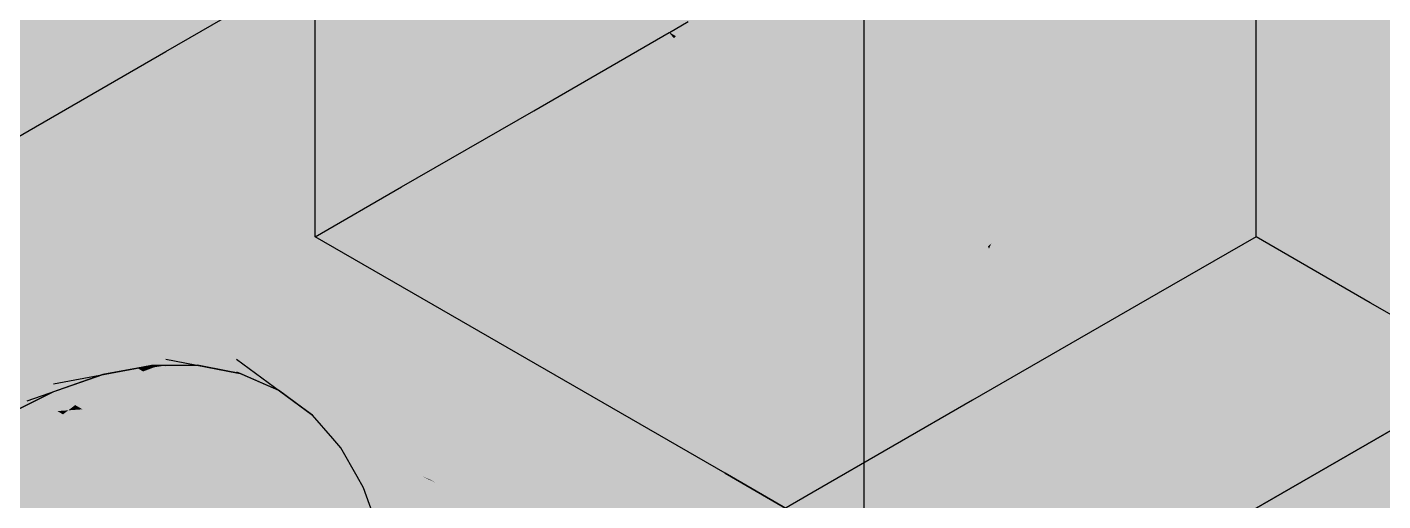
# Model space of a CAD drawing. Extents: x 0 to 297, y 0 to 210.
# Drawn here: x 212.49 to 224.72, y 163.73 to 168.01 of the extents above; entities that cross this region are included whole.
import ezdxf

# ---------------------------------------------------------------- set-up
doc = ezdxf.new("R2010")
doc.units = 0
doc.layers.add('SOMBRA', color=8, linetype='CONTINUOUS')
doc.layers.add('VISIBLE', color=7, linetype='CONTINUOUS')

msp = doc.modelspace()

# ---------------------------------------------------------------- linework, layer by layer
at = {"layer": 'SOMBRA', "color": 253}
for points in [[(212.0376, 167.8522), (213.4002, 171.3179), (213.4002, 169.9706)], [(212.0376, 167.8522), (213.1744, 171.1704), (213.4002, 171.3179)], [(212.0376, 169.4038), (213.1744, 171.1704), (212.0376, 167.8522)], [(213.4002, 168.6179), (212.0376, 166.829), (213.4002, 169.9706)], [(212.0376, 167.8522), (213.4002, 169.9706), (212.0376, 166.829)], [(222.6878, 169.218), (223.5711, 169.7948), (223.5711, 167.3331)], [(224.6016, 166.7381), (223.5711, 167.3331), (223.5711, 169.7948)], [(224.6016, 166.7381), (223.5711, 169.7948), (224.6016, 169.1999)], [(213.4002, 167.5256), (214.66, 169.5287), (214.66, 168.275)], [(213.4002, 168.6179), (214.66, 169.5287), (213.4002, 167.5256)], [(218.7835, 166.7144), (216.2283, 168.1896), (216.2283, 169.546)], [(218.7835, 166.7144), (216.2283, 169.546), (218.7835, 168.0707)], [(221.0156, 168.126), (222.6878, 169.218), (222.6878, 166.89)], [(222.6878, 169.218), (223.5711, 167.3331), (222.6878, 166.89)], [(225.5809, 166.1727), (224.6016, 166.7381), (224.6016, 169.1999)], [(225.5809, 166.1727), (224.6016, 169.1999), (225.5809, 168.6344)], [(214.66, 168.275), (215.0858, 168.8492), (215.0858, 167.6345)], [(216.2283, 166.9748), (215.0858, 167.6345), (215.0858, 168.8492)], [(216.2283, 166.9748), (215.0858, 168.8492), (216.2283, 168.1896)], [(218.7835, 168.0707), (220.0355, 168.9526), (220.0355, 167.3479)], [(212.0376, 166.037), (213.4002, 168.6179), (213.4002, 167.5256)], [(213.4002, 168.6179), (212.0376, 166.037), (212.0376, 166.829)], [(218.4515, 168.0577), (219.5768, 168.7073), (219.5768, 167.1864)], [(219.5768, 168.7073), (221.0156, 168.126), (219.5768, 167.1864)], [(213.4002, 166.5756), (214.66, 168.275), (214.66, 167.1462)], [(213.4002, 167.5256), (214.66, 168.275), (213.4002, 166.5756)], [(214.66, 168.275), (215.0858, 167.6345), (214.66, 167.1462)], [(218.7835, 165.4996), (216.2283, 166.9748), (216.2283, 168.1896)], [(218.7835, 165.4996), (216.2283, 168.1896), (218.7835, 166.7144)], [(219.5768, 167.1864), (221.0156, 168.126), (221.0156, 166.0511)], [(221.0156, 168.126), (222.6878, 166.89), (221.0156, 166.0511)], [(218.4515, 168.0577), (218.4515, 166.4516), (218.2784, 166.3385)], [(218.4515, 168.0577), (218.2784, 166.3385), (218.2784, 167.957)], [(218.4515, 168.0577), (218.2784, 167.957), (218.2816, 167.9596)], [(218.4515, 168.0577), (219.5768, 167.1864), (218.4515, 166.4516)], [(218.7835, 166.7144), (218.7835, 168.0707), (220.0355, 167.3479)], [(218.2784, 167.957), (217.0572, 167.2526), (218.2784, 167.9577)], [(218.2784, 166.3385), (217.0572, 166.9714), (218.2784, 167.957)], [(218.2784, 167.957), (217.0572, 166.9714), (217.0572, 167.2526)], [(218.2784, 167.957), (218.2784, 167.9577), (218.2816, 167.9596)], [(214.66, 167.1462), (215.0858, 167.6345), (215.0858, 166.4942)], [(216.2283, 165.8346), (215.0858, 166.4942), (215.0858, 167.6345)], [(216.2283, 165.8346), (215.0858, 167.6345), (216.2283, 166.9748)], [(212.0376, 165.359), (213.4002, 167.5256), (213.4002, 166.5756)], [(212.0376, 166.037), (213.4002, 167.5256), (212.0376, 165.359)], [(217.0572, 166.9714), (215.8651, 166.5644), (217.0572, 167.2526)], [(218.7835, 166.7144), (220.0355, 167.3479), (220.0355, 165.9915)], [(222.6878, 166.89), (223.5711, 167.3331), (223.5711, 166.1145)], [(224.6016, 165.7941), (223.5711, 166.1145), (223.5711, 167.3331)], [(224.6016, 165.7941), (223.5711, 167.3331), (224.6016, 166.7381)], [(213.4002, 165.7015), (214.66, 167.1462), (214.66, 166.0815)], [(213.4002, 166.5756), (214.66, 167.1462), (213.4002, 165.7015)], [(214.66, 167.1462), (215.0858, 166.4942), (214.66, 166.0815)], [(218.4515, 166.4516), (219.5768, 167.1864), (219.5768, 165.3293)], [(219.5768, 167.1864), (221.0156, 166.0511), (219.5768, 165.3293)], [(217.0572, 165.541), (215.8651, 166.0093), (217.0572, 166.9714)], [(217.0572, 166.9714), (215.8651, 166.0093), (215.8651, 166.5644)], [(218.7835, 164.3593), (216.2283, 165.8346), (216.2283, 166.9748)], [(218.7835, 164.3593), (216.2283, 166.9748), (218.7835, 165.4996)], [(218.2784, 166.3385), (217.0572, 165.541), (217.0572, 166.9714)], [(221.0156, 166.0511), (222.6878, 166.89), (222.6878, 165.7375)], [(222.6878, 166.89), (223.5711, 166.1145), (222.6878, 165.7375)], [(218.7835, 165.4996), (218.7835, 166.7144), (220.0355, 165.9915)], [(225.5809, 165.4896), (224.6016, 165.7941), (224.6016, 166.7381)], [(225.5809, 165.4896), (224.6016, 166.7381), (225.5809, 166.1727)], [(212.0376, 164.7375), (213.4002, 166.5756), (213.4002, 165.7015)], [(212.0376, 165.359), (213.4002, 166.5756), (212.0376, 164.7375)], [(215.8651, 166.0093), (215.0858, 166.1145), (215.8651, 166.5644)], [(228.5208, 166.5227), (228.5208, 164.6619), (224.2716, 161.887)], [(228.5208, 166.5227), (224.2716, 161.887), (227.1066, 165.7062)], [(214.66, 166.0815), (215.0858, 166.4942), (215.0858, 165.3804)], [(216.2283, 165.4548), (215.0858, 166.1145), (215.0858, 166.4942)], [(216.2283, 165.4548), (215.0858, 166.4942), (216.2283, 165.8346)], [(218.2784, 166.3385), (218.4515, 166.4516), (218.4515, 164.7648)], [(218.4515, 166.4516), (219.5768, 165.3293), (218.4515, 164.7648)], [(217.0572, 165.541), (218.2784, 166.3385), (218.2784, 164.6779)], [(218.2784, 166.3385), (218.4515, 164.7648), (218.2784, 164.6779)], [(213.4002, 164.8604), (214.66, 166.0815), (214.66, 165.0368)], [(213.4002, 165.7015), (214.66, 166.0815), (213.4002, 164.8604)], [(214.66, 166.0815), (215.0858, 165.3804), (214.66, 165.0368)], [(215.8651, 166.0093), (215.0858, 165.3804), (215.0858, 166.1145)], [(219.5768, 165.3293), (221.0156, 166.0511), (221.0156, 165.0239)], [(221.0156, 166.0511), (222.6878, 165.7375), (221.0156, 165.0239)], [(222.6878, 165.7375), (223.5711, 166.1145), (222.6878, 165.6045)], [(224.6016, 165.5195), (223.5711, 166.1145), (224.6016, 165.7941)], [(215.8651, 164.7625), (215.0858, 165.3804), (215.8651, 166.0093)], [(217.0572, 165.541), (215.8651, 164.7625), (215.8651, 166.0093)], [(218.7835, 165.4996), (220.0355, 165.9915), (220.0355, 164.7767)], [(218.7835, 163.9796), (216.2283, 165.4548), (216.2283, 165.8346)], [(218.7835, 163.9796), (216.2283, 165.8346), (218.7835, 164.3593)], [(225.5809, 164.9541), (224.6016, 165.5195), (224.6016, 165.7941)], [(225.5809, 164.9541), (224.6016, 165.7941), (225.5809, 165.4896)], [(212.0376, 164.1388), (213.4002, 165.7015), (213.4002, 164.8604)], [(212.0376, 164.7375), (213.4002, 165.7015), (212.0376, 164.1388)], [(227.1066, 165.7062), (224.2716, 161.887), (212.9645, 154.5031)], [(227.1066, 165.7062), (212.9645, 154.5031), (212.9645, 157.5412)], [(221.0156, 165.0239), (222.6878, 165.7375), (222.6878, 165.6045)], [(215.8651, 164.7625), (217.0572, 165.541), (217.0572, 164.0653)], [(217.0572, 165.541), (218.2784, 164.6779), (217.0572, 164.0653)], [(221.0156, 165.0239), (222.6878, 165.6045), (221.0156, 164.639)], [(218.7835, 164.3593), (218.7835, 165.4996), (220.0355, 164.7767)], [(214.66, 165.0368), (215.0858, 165.3804), (215.0858, 164.2536)], [(215.8651, 164.7625), (215.0858, 164.2536), (215.0858, 165.3804)], [(218.4515, 164.7648), (219.5768, 165.3293), (219.5768, 164.4099)], [(219.5768, 165.3293), (221.0156, 165.0239), (219.5768, 164.4099)], [(213.4002, 164.0201), (214.66, 165.0368), (214.66, 163.9756)], [(213.4002, 164.8604), (214.66, 165.0368), (213.4002, 164.0201)], [(214.66, 165.0368), (215.0858, 164.2536), (214.66, 163.9756)], [(219.5768, 164.4099), (221.0156, 165.0239), (221.0156, 164.639)], [(212.0376, 163.5395), (213.4002, 164.8604), (213.4002, 164.0201)], [(212.0376, 164.1388), (213.4002, 164.8604), (212.0376, 163.5395)], [(215.8651, 164.7625), (215.8651, 163.4672), (215.0858, 163.0763)], [(215.8651, 164.7625), (215.0858, 163.0763), (215.0858, 164.2536)], [(215.8651, 164.7625), (217.0572, 164.0653), (215.8651, 163.4672)], [(218.2784, 164.6779), (218.4515, 164.7648), (218.4515, 163.9298)], [(218.4515, 164.7648), (219.5768, 164.4099), (218.4515, 163.9298)], [(218.7835, 164.3593), (220.0355, 164.7767), (220.0355, 163.6365)], [(217.0572, 164.0653), (218.2784, 164.6779), (218.2784, 163.8559)], [(218.2784, 164.6779), (218.4515, 163.9298), (218.2784, 163.8559)], [(219.5768, 164.4099), (221.0156, 164.639), (219.5768, 163.8084)], [(228.5208, 164.6619), (224.1948, 155.8601), (224.0407, 155.7712)], [(228.5208, 164.6619), (224.0407, 155.7712), (227.6506, 164.0936)], [(228.5208, 164.6619), (228.5208, 164.0537), (224.1948, 155.8601)], [(218.4515, 163.9298), (219.5768, 164.4099), (219.5768, 163.8084)], [(218.7835, 163.9796), (218.7835, 164.3593), (220.0355, 163.6365)], [(214.66, 163.9756), (215.0858, 164.2536), (215.0858, 163.0763)], [(224.0407, 155.7712), (226.6094, 163.4137), (227.6506, 164.0936)], [(212.0376, 162.9204), (213.4002, 164.0201), (213.4002, 163.1529)], [(212.0376, 163.5395), (213.4002, 164.0201), (212.0376, 162.9204)], [(213.4002, 164.0201), (214.66, 163.9756), (213.4002, 163.1529)], [(213.4002, 163.1529), (214.66, 163.9756), (214.66, 162.8627)], [(214.66, 163.9756), (215.0858, 163.0763), (214.66, 162.8627)], [(215.8651, 163.4672), (217.0572, 164.0653), (217.0572, 163.3347)], [(217.0572, 164.0653), (218.2784, 163.8559), (217.0572, 163.3347)], [(218.7835, 163.9796), (220.0355, 163.6365), (220.0355, 163.2567)], [(228.5208, 164.0537), (224.4807, 156.0252), (224.1948, 155.8601)], [(228.5208, 164.0537), (228.5208, 162.4489), (224.4807, 156.0252)], [(215.5238, 163.8471), (216.7141, 162.9397), (215.6299, 163.5472)], [(215.5238, 163.8471), (216.5302, 163.2661), (216.7141, 162.9397)], [(217.0572, 163.3347), (218.2784, 163.8559), (218.2784, 163.0587)], [(218.2784, 163.8559), (218.4515, 163.9298), (218.4515, 163.1587)], [(218.2784, 163.8559), (218.4515, 163.1587), (218.2784, 163.0587)], [(218.4515, 163.9298), (219.5768, 163.8084), (218.4515, 163.1587)]]:
    msp.add_solid(points, dxfattribs=at)
at = {"layer": 'SOMBRA', "color": 254}
for points in [[(221.7857, 167.3027), (222.6878, 170.5035), (221.0156, 169.538)], [(221.7857, 167.3027), (222.8096, 169.4307), (222.6878, 170.5035)], [(224.5661, 164.8314), (225.5809, 169.853), (224.4239, 168.8533)], [(224.5661, 164.8314), (226.1775, 169.5086), (225.5809, 169.853)], [(221.7857, 167.3027), (221.0156, 169.538), (219.5768, 168.7073)], [(225.5147, 165.4559), (226.1775, 169.5086), (224.5661, 164.8314)], [(223.0135, 167.6346), (222.8096, 169.4307), (221.7857, 167.3027)], [(224.4239, 168.8533), (222.8096, 169.4307), (223.0135, 167.6346)], [(224.4239, 168.8533), (223.0135, 167.6346), (223.3059, 165.0588)], [(224.4239, 168.8533), (223.3059, 165.0588), (223.9508, 164.6864)], [(224.5661, 164.8314), (224.4239, 168.8533), (223.9508, 164.6864)], [(219.5768, 168.7073), (218.4515, 168.0577), (218.3393, 167.9263)], [(219.5768, 168.7073), (218.3393, 167.9263), (220.908, 166.4432)], [(221.7857, 167.3027), (219.5768, 168.7073), (220.908, 166.4432)], [(210.3506, 166.7385), (214.1558, 168.1459), (211.4658, 168.0441)], [(210.3506, 166.7385), (213.741, 167.7875), (214.1558, 168.1459)], [(213.741, 167.7875), (214.3762, 168.1542), (214.1558, 168.1459)], [(218.4515, 168.0577), (218.2816, 167.9596), (218.3393, 167.9263)], [(218.3223, 167.9063), (218.2784, 167.9577), (217.0572, 167.2526)], [(218.3223, 167.9063), (217.0572, 167.2526), (217.4638, 166.9013)], [(220.4479, 165.4178), (218.3223, 167.9063), (217.4638, 166.9013)], [(218.3393, 167.9263), (218.2816, 167.9596), (218.2784, 167.9577)], [(218.3393, 167.9263), (218.2784, 167.9577), (218.3223, 167.9063)], [(221.1528, 166.0268), (218.3393, 167.9263), (218.3223, 167.9063)], [(221.1528, 166.0268), (218.3223, 167.9063), (220.4479, 165.4178)], [(221.1528, 166.0268), (220.908, 166.4432), (218.3393, 167.9263)], [(210.3506, 166.7385), (212.3147, 166.9641), (213.741, 167.7875)], [(223.0135, 167.6346), (221.7857, 167.3027), (221.9793, 166.741)], [(223.0135, 167.6346), (221.9793, 166.741), (222.3733, 165.5972)], [(223.0135, 167.6346), (222.3733, 165.5972), (223.3059, 165.0588)], [(217.4638, 166.9013), (217.0572, 167.2526), (215.8651, 166.5644)], [(221.7857, 167.3027), (220.908, 166.4432), (221.2713, 166.2335)], [(221.9793, 166.741), (221.7857, 167.3027), (221.2713, 166.2335)], [(217.4638, 166.9013), (215.8651, 166.5644), (216.7042, 166.012)], [(219.8143, 164.8703), (217.4638, 166.9013), (216.7042, 166.012)], [(220.4479, 165.4178), (217.4638, 166.9013), (219.8143, 164.8703)], [(221.9793, 166.741), (221.2713, 166.2335), (221.3436, 166.1917)], [(221.9793, 166.741), (221.3436, 166.1917), (222.3733, 165.5972)], [(216.7042, 166.012), (215.8651, 166.5644), (215.0858, 166.1145)], [(233.4706, 163.665), (228.5208, 166.5227), (217.1527, 159.9593)], [(220.908, 166.4432), (221.1855, 166.0551), (221.2713, 166.2335)], [(220.908, 166.4432), (221.1528, 166.0268), (221.1855, 166.0551)], [(221.3436, 166.1917), (221.2713, 166.2335), (221.1855, 166.0551)], [(222.612, 163.5449), (221.3436, 166.1917), (221.1855, 166.0551)], [(222.612, 163.5449), (222.3733, 165.5972), (221.3436, 166.1917)], [(216.7042, 166.012), (215.0858, 166.1145), (216.2283, 165.4548)], [(221.1528, 166.0268), (221.1633, 166.009), (221.1855, 166.0551)], [(222.612, 163.5449), (221.1855, 166.0551), (221.1633, 166.009)], [(219.2193, 164.3562), (216.7042, 166.012), (216.2283, 165.4548)], [(219.8143, 164.8703), (216.7042, 166.012), (219.2193, 164.3562)], [(221.1528, 166.0268), (220.4479, 165.4178), (220.7236, 165.095)], [(221.1528, 166.0268), (220.7236, 165.095), (221.1633, 166.009)], [(222.2507, 163.3071), (221.1633, 166.009), (220.7236, 165.095)], [(222.2507, 163.3071), (222.612, 163.5449), (221.1633, 166.009)], [(222.9938, 163.7963), (223.3059, 165.0588), (222.3733, 165.5972)], [(222.612, 163.5449), (222.9938, 163.7963), (222.3733, 165.5972)], [(219.2193, 164.3562), (216.2283, 165.4548), (218.7835, 163.9796)], [(220.4479, 165.4178), (219.8143, 164.8703), (220.3802, 164.3813)], [(220.4479, 165.4178), (220.3802, 164.3813), (220.7236, 165.095)], [(225.5147, 165.4559), (224.5661, 164.8314), (224.4224, 164.4142)], [(225.5147, 165.4559), (224.4224, 164.4142), (224.7806, 164.2074)], [(221.8947, 163.0727), (220.7236, 165.095), (220.3802, 164.3813)], [(221.8947, 163.0727), (222.2507, 163.3071), (220.7236, 165.095)], [(222.9938, 163.7963), (223.4175, 164.0752), (223.3059, 165.0588)], [(223.4175, 164.0752), (223.9508, 164.6864), (223.3059, 165.0588)], [(213.1724, 164.8707), (213.5352, 164.8989), (213.4852, 164.9287)], [(213.6363, 164.9368), (213.6103, 164.9519), (213.4852, 164.9287)], [(213.6363, 164.9368), (213.4852, 164.9287), (213.5352, 164.8989)], [(214.4761, 164.452), (213.6363, 164.9368), (213.5352, 164.8989)], [(213.741, 164.9529), (213.6103, 164.9519), (213.6363, 164.9368)], [(213.741, 164.9529), (213.6363, 164.9368), (214.4761, 164.452)], [(213.741, 164.9529), (214.9336, 164.3484), (213.9066, 164.9542)], [(213.741, 164.9529), (214.4761, 164.452), (214.9336, 164.3484)], [(215.168, 164.2953), (214.0251, 164.9551), (213.9066, 164.9542)], [(215.168, 164.2953), (213.9066, 164.9542), (214.9336, 164.3484)], [(214.0251, 164.9551), (215.5838, 164.1507), (214.2998, 164.9018)], [(214.0251, 164.9551), (215.168, 164.2953), (215.5838, 164.1507)], [(212.7188, 164.713), (213.1791, 164.744), (213.0428, 164.8256)], [(213.2855, 164.8054), (213.1724, 164.8707), (213.0428, 164.8256)], [(213.2855, 164.8054), (213.0428, 164.8256), (213.1791, 164.744)], [(213.1724, 164.8707), (213.2855, 164.8054), (213.5352, 164.8989)], [(213.7455, 164.5398), (213.2855, 164.8054), (213.1791, 164.744)], [(213.2855, 164.8054), (214.2389, 164.4805), (213.5352, 164.8989)], [(213.2855, 164.8054), (213.7455, 164.5398), (214.2389, 164.4805)], [(214.4761, 164.452), (213.5352, 164.8989), (214.2389, 164.4805)], [(215.8095, 164.0723), (214.3762, 164.887), (214.2998, 164.9018)], [(215.8095, 164.0723), (214.2998, 164.9018), (215.5838, 164.1507)], [(214.439, 164.8635), (214.4097, 164.8805), (214.3762, 164.887)], [(215.8095, 164.0723), (214.439, 164.8635), (214.3762, 164.887)], [(214.4097, 164.8805), (214.8972, 164.6337), (214.658, 164.7724)], [(214.4097, 164.8805), (214.439, 164.8635), (214.8972, 164.6337)], [(214.439, 164.8635), (216.1254, 163.9214), (214.8972, 164.6337)], [(214.439, 164.8635), (216.0559, 163.951), (216.1254, 163.9214)], [(214.439, 164.8635), (215.8095, 164.0723), (216.0559, 163.951)], [(219.8143, 164.8703), (219.2193, 164.3562), (220.0917, 163.7818)], [(219.8143, 164.8703), (220.0917, 163.7818), (220.3802, 164.3813)], [(224.5661, 164.8314), (223.9508, 164.6864), (224.1613, 164.5649)], [(224.5661, 164.8314), (224.1613, 164.5649), (224.4224, 164.4142)], [(212.8605, 164.5481), (212.7188, 164.713), (212.587, 164.6468)], [(212.7188, 164.713), (212.9222, 164.5956), (213.1791, 164.744)], [(212.8605, 164.5481), (212.9222, 164.5956), (212.7188, 164.713)], [(212.9222, 164.5956), (213.511, 164.5451), (213.1791, 164.744)], [(213.7455, 164.5398), (213.1791, 164.744), (213.511, 164.5451)], [(215.0917, 164.5361), (214.7574, 164.7291), (214.658, 164.7724)], [(215.0917, 164.5361), (214.658, 164.7724), (214.8972, 164.6337)], [(214.7574, 164.7291), (215.4855, 164.2747), (214.9752, 164.5681)], [(214.7574, 164.7291), (215.0917, 164.5361), (215.4855, 164.2747)], [(223.4175, 164.0752), (223.9189, 164.4053), (223.9508, 164.6864)], [(223.9189, 164.4053), (224.1613, 164.5649), (223.9508, 164.6864)], [(212.3147, 164.5102), (212.762, 164.5413), (212.587, 164.6468)], [(212.8605, 164.5481), (212.587, 164.6468), (212.762, 164.5413)], [(212.8605, 164.5481), (212.9889, 164.5571), (212.9222, 164.5956)], [(212.9222, 164.5956), (212.9889, 164.5571), (213.511, 164.5451)], [(216.2427, 163.8715), (215.0917, 164.5361), (214.8972, 164.6337)], [(216.2427, 163.8715), (214.8972, 164.6337), (216.1254, 163.9214)], [(215.664, 164.1563), (215.0623, 164.5037), (214.9752, 164.5681)], [(215.664, 164.1563), (214.9752, 164.5681), (215.4855, 164.2747)], [(223.9189, 164.4053), (224.4224, 164.4142), (224.1613, 164.5649)], [(212.5525, 164.3111), (212.2574, 164.4815), (212.1255, 164.3954)], [(212.3147, 164.5102), (212.2574, 164.4815), (212.5525, 164.3111)], [(212.3147, 164.5102), (212.8122, 164.511), (212.762, 164.5413)], [(212.3147, 164.5102), (212.5525, 164.3111), (212.8122, 164.511)], [(212.5525, 164.3111), (214.1791, 163.6866), (212.8122, 164.511)], [(212.8605, 164.5481), (212.762, 164.5413), (212.8122, 164.511)], [(214.3378, 163.7782), (212.8605, 164.5481), (212.8122, 164.511)], [(214.3378, 163.7782), (212.8122, 164.511), (214.1791, 163.6866)], [(214.3378, 163.7782), (212.9889, 164.5571), (212.8605, 164.5481)], [(212.9889, 164.5571), (214.6063, 163.889), (213.511, 164.5451)], [(212.9889, 164.5571), (214.3378, 163.7782), (214.6063, 163.889)], [(214.7617, 163.9531), (213.7455, 164.5398), (213.511, 164.5451)], [(214.7617, 163.9531), (213.511, 164.5451), (214.6063, 163.889)], [(213.7455, 164.5398), (215.0215, 164.0152), (214.2389, 164.4805)], [(213.7455, 164.5398), (214.7617, 163.9531), (215.0215, 164.0152)], [(215.1709, 164.0509), (214.4761, 164.452), (214.2389, 164.4805)], [(215.1709, 164.0509), (214.2389, 164.4805), (215.0215, 164.0152)], [(214.4761, 164.452), (215.4176, 164.0629), (214.9336, 164.3484)], [(214.4761, 164.452), (215.1709, 164.0509), (215.4176, 164.0629)], [(215.0623, 164.5037), (215.9901, 163.8684), (215.2458, 164.2925)], [(215.0623, 164.5037), (215.664, 164.1563), (215.9901, 163.8684)], [(215.0917, 164.5361), (216.4251, 163.7346), (215.4855, 164.2747)], [(215.0917, 164.5361), (216.2427, 163.8715), (216.4251, 163.7346)], [(212.5525, 164.3111), (212.1255, 164.3954), (212.4408, 164.2041)], [(215.5585, 164.0698), (215.168, 164.2953), (214.9336, 164.3484)], [(215.5585, 164.0698), (214.9336, 164.3484), (215.4176, 164.0629)], [(219.2193, 164.3562), (218.7835, 163.9796), (219.8818, 163.3455)], [(219.2193, 164.3562), (219.8818, 163.3455), (220.0917, 163.7818)], [(221.5318, 162.8338), (220.3802, 164.3813), (220.0917, 163.7818)], [(221.5318, 162.8338), (221.8947, 163.0727), (220.3802, 164.3813)], [(223.4175, 164.0752), (223.6495, 162.032), (223.9189, 164.4053)], [(223.9189, 164.4053), (223.673, 162.2392), (224.4224, 164.4142)], [(223.7432, 162.4429), (224.7806, 164.2074), (224.4224, 164.4142)], [(212.1828, 163.9567), (213.5345, 163.5405), (212.4408, 164.2041)], [(213.7816, 163.6014), (212.5525, 164.3111), (212.4408, 164.2041)], [(213.7816, 163.6014), (212.4408, 164.2041), (213.5345, 163.5405)], [(212.5525, 164.3111), (214.1157, 163.65), (214.1791, 163.6866)], [(212.5525, 164.3111), (213.7816, 163.6014), (214.1157, 163.65)], [(215.168, 164.2953), (215.7876, 164.0315), (215.5838, 164.1507)], [(215.168, 164.2953), (215.5585, 164.0698), (215.7876, 164.0315)], [(216.1463, 163.7305), (215.3192, 164.208), (215.2458, 164.2925)], [(216.1463, 163.7305), (215.2458, 164.2925), (215.9901, 163.8684)], [(215.3192, 164.208), (216.4021, 163.421), (215.4653, 163.9502)], [(215.3192, 164.208), (216.1463, 163.7305), (216.4021, 163.421)], [(216.5277, 163.6576), (215.664, 164.1563), (215.4855, 164.2747)], [(216.5277, 163.6576), (215.4855, 164.2747), (216.4251, 163.7346)], [(223.8588, 162.6396), (225.0601, 164.046), (224.7806, 164.2074)], [(215.9178, 164.0097), (215.8095, 164.0723), (215.5838, 164.1507)], [(215.9178, 164.0097), (215.5838, 164.1507), (215.7876, 164.0315)], [(215.664, 164.1563), (216.6815, 163.4744), (215.9901, 163.8684)], [(215.664, 164.1563), (216.5277, 163.6576), (216.6815, 163.4744)], [(216.0559, 163.951), (215.8095, 164.0723), (215.9178, 164.0097)], [(222.9938, 163.7963), (223.673, 161.8247), (223.4175, 164.0752)], [(213.0925, 163.4315), (212.1828, 163.9567), (212.0714, 163.8285)], [(212.1828, 163.9567), (213.0925, 163.4315), (213.5345, 163.5405)], [(215.1479, 163.7301), (214.7617, 163.9531), (214.6063, 163.889)], [(214.7617, 163.9531), (215.5454, 163.7037), (215.0215, 164.0152)], [(214.7617, 163.9531), (215.1479, 163.7301), (215.5454, 163.7037)], [(215.8018, 163.6866), (215.1709, 164.0509), (215.0215, 164.0152)], [(215.8018, 163.6866), (215.0215, 164.0152), (215.5454, 163.7037)], [(215.1709, 164.0509), (216.1718, 163.618), (215.4176, 164.0629)], [(215.1709, 164.0509), (215.8018, 163.6866), (216.1718, 163.618)], [(216.4211, 163.5718), (215.5585, 164.0698), (215.4176, 164.0629)], [(216.4211, 163.5718), (215.4176, 164.0629), (216.1718, 163.618)], [(216.5302, 163.2661), (215.5238, 163.8471), (215.4653, 163.9502)], [(216.5302, 163.2661), (215.4653, 163.9502), (216.4021, 163.421)], [(215.5585, 164.0698), (216.7585, 163.4636), (215.7876, 164.0315)], [(215.5585, 164.0698), (216.4211, 163.5718), (216.7585, 163.4636)], [(216.9953, 163.3876), (215.9178, 164.0097), (215.7876, 164.0315)], [(216.9953, 163.3876), (215.7876, 164.0315), (216.7585, 163.4636)], [(216.0559, 163.951), (215.9178, 164.0097), (216.9953, 163.3876)], [(216.0559, 163.951), (216.1784, 163.8907), (216.1254, 163.9214)], [(216.0559, 163.951), (217.2957, 163.2428), (216.1784, 163.8907)], [(216.0559, 163.951), (216.9953, 163.3876), (217.2957, 163.2428)], [(224.0179, 162.8258), (225.2819, 163.918), (225.0601, 164.046)], [(211.8194, 163.5386), (212.8573, 163.3492), (212.0714, 163.8285)], [(213.0925, 163.4315), (212.0714, 163.8285), (212.8573, 163.3492)], [(214.3378, 163.7782), (214.8898, 163.7192), (214.6063, 163.889)], [(215.1479, 163.7301), (214.6063, 163.889), (214.8898, 163.7192)], [(216.7678, 163.3717), (216.1463, 163.7305), (215.9901, 163.8684)], [(216.7678, 163.3717), (215.9901, 163.8684), (216.6815, 163.4744)], [(216.3895, 163.7868), (216.2427, 163.8715), (216.1254, 163.9214)], [(216.3895, 163.7868), (216.1254, 163.9214), (216.1784, 163.8907)], [(217.5145, 163.1373), (216.3895, 163.7868), (216.1784, 163.8907)], [(217.5145, 163.1373), (216.1784, 163.8907), (217.2957, 163.2428)], [(216.2427, 163.8715), (216.7076, 163.5722), (216.4251, 163.7346)], [(216.2427, 163.8715), (216.3895, 163.7868), (216.7076, 163.5722)], [(224.2178, 162.9985), (225.459, 163.8157), (225.2819, 163.918)], [(214.4707, 163.7016), (214.3378, 163.7782), (214.1791, 163.6866)], [(214.3378, 163.7782), (214.4707, 163.7016), (214.8898, 163.7192)], [(216.1463, 163.7305), (216.8904, 163.1451), (216.4021, 163.421)], [(216.1463, 163.7305), (216.7678, 163.3717), (216.8904, 163.1451)], [(216.3895, 163.7868), (217.7743, 162.9591), (216.7076, 163.5722)], [(216.3895, 163.7868), (217.5145, 163.1373), (217.7743, 162.9591)], [(216.8982, 163.4437), (216.5277, 163.6576), (216.4251, 163.7346)], [(216.8982, 163.4437), (216.4251, 163.7346), (216.7076, 163.5722)], [(221.5318, 162.8338), (220.0917, 163.7818), (219.8818, 163.3455)], [(222.612, 163.5449), (223.7432, 161.621), (222.9938, 163.7963)], [(224.455, 163.1547), (225.5999, 163.7344), (225.459, 163.8157)]]:
    msp.add_solid(points, dxfattribs=at)
at = {"layer": 'SOMBRA', "color": 252}
for points in [[(217.9011, 170.1894), (216.9883, 167.571), (217.9011, 168.167)], [(217.9011, 170.1894), (216.9883, 169.6624), (216.9883, 167.571)], [(216.9883, 169.6624), (215.8553, 166.8311), (216.9883, 167.571)], [(216.9883, 169.6624), (215.8553, 169.0082), (215.8553, 166.8311)], [(219.3345, 167.625), (219.9342, 168.7608), (219.9342, 169.4947)], [(219.3345, 167.625), (219.9342, 169.4947), (219.3345, 169.1031)], [(218.6675, 167.845), (219.3345, 167.625), (219.3345, 169.1031)], [(218.6675, 167.845), (219.3345, 169.1031), (219.1653, 168.9926)], [(215.8553, 169.0082), (214.3762, 165.8651), (215.8553, 166.8311)], [(215.8553, 169.0082), (214.3762, 168.1542), (214.3762, 165.8651)], [(218.6675, 167.845), (219.1653, 168.9926), (218.6675, 168.6675)], [(219.9342, 168.7608), (220.0355, 167.3479), (220.0355, 168.9526)], [(219.9342, 168.7608), (219.3345, 166.2333), (219.9342, 167.1868)], [(219.9342, 168.7608), (219.3345, 167.625), (219.3345, 166.2333)], [(219.9342, 168.7608), (219.9342, 167.1868), (220.0355, 167.3479)], [(217.9011, 167.6617), (218.6675, 167.845), (218.6675, 168.6675)], [(217.9011, 167.6617), (218.6675, 168.6675), (218.1241, 168.3127)], [(217.9011, 167.6617), (218.1241, 168.3127), (217.9011, 168.167)], [(214.3762, 168.1542), (213.741, 165.4503), (214.3762, 165.8651)], [(214.3762, 168.1542), (213.741, 167.7875), (213.741, 165.4503)], [(216.9883, 166.5501), (217.9011, 167.6617), (217.9011, 168.167)], [(216.9883, 166.5501), (217.9011, 168.167), (217.2953, 167.7714)], [(213.741, 167.7875), (212.3147, 164.5189), (213.741, 165.4503)], [(213.741, 167.7875), (212.3147, 166.9641), (212.3147, 164.5189)], [(216.9883, 166.5501), (217.2953, 167.7714), (216.9883, 167.571)], [(218.6675, 167.845), (217.9011, 164.91), (218.6675, 166.3616)], [(218.6675, 167.845), (217.9011, 166.078), (217.9011, 164.91)], [(217.9011, 167.6617), (217.9011, 166.078), (218.6675, 167.845)], [(218.6675, 167.845), (218.6675, 166.3616), (219.3345, 167.625)], [(217.9011, 167.6617), (216.9883, 163.9736), (217.9011, 166.078)], [(217.9011, 167.6617), (216.9883, 164.9974), (216.9883, 163.9736)], [(216.9883, 166.5501), (216.9883, 164.9974), (217.9011, 167.6617)], [(219.3345, 167.625), (218.6675, 165.1728), (219.3345, 166.2333)], [(219.3345, 167.625), (218.6675, 166.3616), (218.6675, 165.1728)], [(215.8553, 162.4814), (216.9883, 166.5501), (216.9883, 167.571)], [(215.8553, 162.4814), (216.9883, 167.571), (216.6145, 167.3268)], [(215.8553, 163.576), (215.8553, 162.4814), (216.6145, 167.3268)], [(215.8553, 163.576), (216.6145, 167.3268), (216.0409, 166.9522)], [(219.9342, 167.1868), (220.0355, 165.9915), (220.0355, 167.3479)], [(219.9342, 167.1868), (219.3345, 165.0459), (219.9342, 165.8548)], [(219.9342, 167.1868), (219.3345, 166.2333), (219.3345, 165.0459)], [(219.9342, 167.1868), (219.9342, 165.8548), (220.0355, 165.9915)], [(215.8553, 163.576), (216.0409, 166.9522), (215.8553, 166.8311)], [(215.7929, 162.4402), (215.8553, 166.8311), (215.547, 166.6297)], [(215.7929, 162.4402), (215.8553, 163.576), (215.8553, 166.8311)], [(215.7626, 162.9556), (215.547, 166.6297), (215.1139, 166.3469)], [(216.9883, 166.5501), (215.8553, 162.0418), (215.8553, 161.6903)], [(215.8553, 162.4814), (215.8553, 162.0418), (216.9883, 166.5501)], [(216.9883, 166.5501), (215.8553, 161.6903), (216.9883, 164.9974)], [(215.6724, 163.4273), (215.1139, 166.3469), (214.7279, 166.0948)], [(218.6675, 166.3616), (217.9011, 163.9542), (218.6675, 165.1728)], [(218.6675, 166.3616), (217.9011, 164.91), (217.9011, 163.9542)], [(219.3345, 166.2333), (218.6675, 164.1462), (219.3345, 165.0459)], [(219.3345, 166.2333), (218.6675, 165.1728), (218.6675, 164.1462)], [(215.5238, 163.8471), (214.7279, 166.0948), (214.3789, 165.8669)], [(217.9011, 166.078), (216.9883, 163.1812), (217.9011, 164.91)], [(217.9011, 166.078), (216.9883, 163.9736), (216.9883, 163.1812)], [(224.4239, 163.9543), (222.6878, 165.6045), (223.5711, 166.1145)], [(224.4239, 163.9543), (223.5711, 166.1145), (224.6016, 165.5195)], [(219.9342, 165.8548), (220.0355, 164.7767), (220.0355, 165.9915)], [(214.3762, 165.2932), (214.3762, 165.8651), (214.0591, 165.6581)], [(214.3762, 165.2932), (215.3192, 164.208), (214.3789, 165.8669)], [(214.3762, 165.2932), (214.3789, 165.8669), (214.3762, 165.8651)], [(219.9342, 165.8548), (219.3345, 163.9728), (219.9342, 164.6605)], [(219.9342, 165.8548), (219.3345, 165.0459), (219.3345, 163.9728)], [(219.9342, 165.8548), (219.9342, 164.6605), (220.0355, 164.7767)], [(214.3762, 165.0109), (214.0591, 165.6581), (213.7627, 165.4645)], [(214.3762, 165.0109), (214.3762, 165.2932), (214.0591, 165.6581)], [(223.0135, 162.7356), (221.0156, 164.639), (222.6878, 165.6045)], [(224.4239, 163.9543), (223.0135, 162.7356), (222.6878, 165.6045)], [(213.741, 165.1715), (213.741, 165.4503), (213.4848, 165.283)], [(213.741, 165.1715), (214.3762, 165.0109), (213.7627, 165.4645)], [(213.741, 165.1715), (213.7627, 165.4645), (213.741, 165.4503)], [(224.4239, 163.9543), (224.6016, 165.5195), (225.5809, 164.9541)], [(213.741, 165.0103), (213.4848, 165.283), (213.2216, 165.1112)], [(213.741, 165.0103), (213.741, 165.1715), (213.4848, 165.283)], [(214.3762, 165.0109), (215.0623, 164.5037), (214.3762, 165.2932)], [(218.6675, 165.1728), (217.9011, 163.1124), (218.6675, 164.1462)], [(218.6675, 165.1728), (217.9011, 163.9542), (217.9011, 163.1124)], [(213.741, 164.9529), (213.2216, 165.1112), (212.9699, 164.9468)], [(213.741, 164.9529), (213.741, 165.0103), (213.2216, 165.1112)], [(213.741, 165.1715), (214.3762, 164.895), (214.3762, 165.0109)], [(213.741, 165.0103), (214.3762, 164.895), (213.741, 165.1715)], [(213.6103, 164.9519), (212.9699, 164.9468), (212.7269, 164.7881)], [(213.741, 165.0103), (214.3762, 164.887), (214.3762, 164.895)], [(213.741, 164.9529), (214.0251, 164.9551), (213.741, 165.0103)], [(214.3762, 164.895), (214.7574, 164.7291), (214.3762, 165.0109)], [(216.9883, 164.9974), (215.8553, 161.6903), (215.8553, 161.3615)], [(216.9883, 164.9974), (215.8553, 161.3615), (216.9883, 163.9736)], [(219.3345, 165.0459), (218.6675, 163.2079), (219.3345, 163.9728)], [(219.3345, 165.0459), (218.6675, 164.1462), (218.6675, 163.2079)], [(224.5661, 159.9324), (224.4239, 163.9543), (225.5809, 164.9541)], [(224.5661, 159.9324), (225.5809, 164.9541), (226.1775, 164.6096)], [(213.1724, 164.8707), (212.7269, 164.7881), (212.4901, 164.6334)], [(214.3762, 164.887), (214.4097, 164.8805), (214.3762, 164.895)], [(217.9011, 164.91), (216.9883, 162.5028), (217.9011, 163.9542)], [(217.9011, 164.91), (216.9883, 163.1812), (216.9883, 162.5028)], [(212.3147, 164.5102), (212.7188, 164.713), (212.4901, 164.6334)], [(219.9342, 164.6605), (220.0355, 163.6365), (220.0355, 164.7767)], [(212.3147, 164.5102), (212.4901, 164.6334), (212.3147, 164.5189)], [(219.9342, 164.6605), (219.3345, 162.957), (219.9342, 163.5383)], [(219.9342, 164.6605), (219.3345, 163.9728), (219.3345, 162.957)], [(221.9793, 161.842), (219.5768, 163.8084), (221.0156, 164.639)], [(219.9342, 164.6605), (219.9342, 163.5383), (220.0355, 163.6365)], [(223.0135, 162.7356), (221.9793, 161.842), (221.0156, 164.639)], [(225.5147, 160.5569), (224.5661, 159.9324), (226.1775, 164.6096)], [(218.6675, 164.1462), (217.9011, 162.329), (218.6675, 163.2079)], [(218.6675, 164.1462), (217.9011, 163.1124), (217.9011, 162.329)], [(216.9883, 163.9736), (215.8553, 161.3395), (216.0012, 161.3115)], [(216.9883, 163.9736), (215.8553, 161.3615), (215.8553, 161.3395)], [(216.9883, 163.9736), (216.0012, 161.3115), (216.9883, 163.1812)], [(217.9011, 163.9542), (216.9883, 161.8811), (217.9011, 163.1124)], [(217.9011, 163.9542), (216.9883, 162.5028), (216.9883, 161.8811)], [(219.3345, 163.9728), (218.6675, 162.4669), (219.0667, 162.6974)], [(219.3345, 163.9728), (218.6675, 163.2079), (218.6675, 162.4669)], [(219.3345, 163.9728), (219.0667, 162.6974), (219.3345, 162.957)], [(224.4239, 163.9543), (223.3927, 159.3951), (223.0135, 162.7356)], [(224.4239, 163.9543), (223.5831, 159.2852), (223.3927, 159.3951)], [(224.4239, 163.9543), (223.9189, 159.5063), (223.5831, 159.2852)], [(224.5661, 159.9324), (223.9189, 159.5063), (224.4239, 163.9543)], [(221.1528, 161.1279), (218.4515, 163.1587), (219.5768, 163.8084)], [(221.9793, 161.842), (221.1528, 161.1279), (219.5768, 163.8084)]]:
    msp.add_solid(points, dxfattribs=at)
at = {"layer": 'VISIBLE'}
for p, q in [((223.5711, 167.3331), (223.5711, 169.7948)), ((215.0858, 167.6345), (215.0858, 168.8492)), ((220.0355, 168.9526), (220.0355, 167.3479)), ((213.741, 167.7875), (214.3762, 168.1542)), ((218.2816, 167.9596), (218.4515, 168.0577)), ((217.0572, 167.2526), (218.2784, 167.9577)), ((218.2784, 167.9577), (218.2816, 167.9596)), ((212.3147, 166.9641), (213.741, 167.7875)), ((215.0858, 166.4942), (215.0858, 167.6345)), ((215.8651, 166.5644), (217.0572, 167.2526)), ((220.0355, 167.3479), (220.0355, 165.9915)), ((223.5711, 166.1145), (223.5711, 167.3331)), ((215.0858, 166.1145), (215.8651, 166.5644)), ((228.5208, 166.5227), (217.1527, 159.9593)), ((215.0858, 166.1145), (215.0858, 166.4942)), ((216.2283, 165.4548), (215.0858, 166.1145)), ((223.5711, 166.1145), (222.6878, 165.6045)), ((224.6016, 165.5195), (223.5711, 166.1145)), ((220.0355, 165.9915), (220.0355, 164.7767)), ((212.9645, 157.5412), (227.1066, 165.7062)), ((222.6878, 165.6045), (221.0156, 164.639)), ((218.7835, 163.9796), (216.2283, 165.4548)), ((225.5809, 164.9541), (224.6016, 165.5195)), ((212.7269, 164.7881), (213.6103, 164.9519)), ((213.4852, 164.9287), (213.1724, 164.8707)), ((213.6103, 164.9519), (213.4852, 164.9287)), ((213.741, 164.9529), (213.6103, 164.9519)), ((213.741, 165.0103), (214.3762, 164.887)), ((213.741, 164.9529), (214.0251, 164.9551)), ((213.9066, 164.9542), (213.741, 164.9529)), ((214.0251, 164.9551), (213.9066, 164.9542)), ((214.2998, 164.9018), (214.0251, 164.9551)), ((214.3762, 165.0109), (215.0623, 164.5037)), ((212.4901, 164.6334), (213.1724, 164.8707)), ((213.0428, 164.8256), (212.7188, 164.713)), ((213.1724, 164.8707), (213.0428, 164.8256)), ((214.3762, 164.887), (214.2998, 164.9018)), ((214.3762, 164.895), (214.7574, 164.7291)), ((214.3762, 164.887), (214.4097, 164.8805)), ((214.658, 164.7724), (214.4097, 164.8805)), ((212.3147, 164.5102), (212.7188, 164.713)), ((212.7188, 164.713), (212.587, 164.6468)), ((214.7574, 164.7291), (214.658, 164.7724)), ((214.9752, 164.5681), (214.7574, 164.7291)), ((220.0355, 164.7767), (220.0355, 163.6365)), ((212.587, 164.6468), (212.3147, 164.5102)), ((215.0623, 164.5037), (214.9752, 164.5681)), ((221.0156, 164.639), (219.5768, 163.8084)), ((215.2458, 164.2925), (215.0623, 164.5037)), ((215.3192, 164.208), (215.2458, 164.2925)), ((215.4653, 163.9502), (215.3192, 164.208)), ((215.5238, 163.8471), (215.4653, 163.9502)), ((220.0355, 163.2567), (218.7835, 163.9796)), ((218.7835, 163.9796), (219.8818, 163.3455)), ((215.6299, 163.5472), (215.5238, 163.8471)), ((219.5768, 163.8084), (218.4515, 163.1587))]:
    msp.add_line(p, q, dxfattribs=at)

doc.saveas('drawing.dxf')
